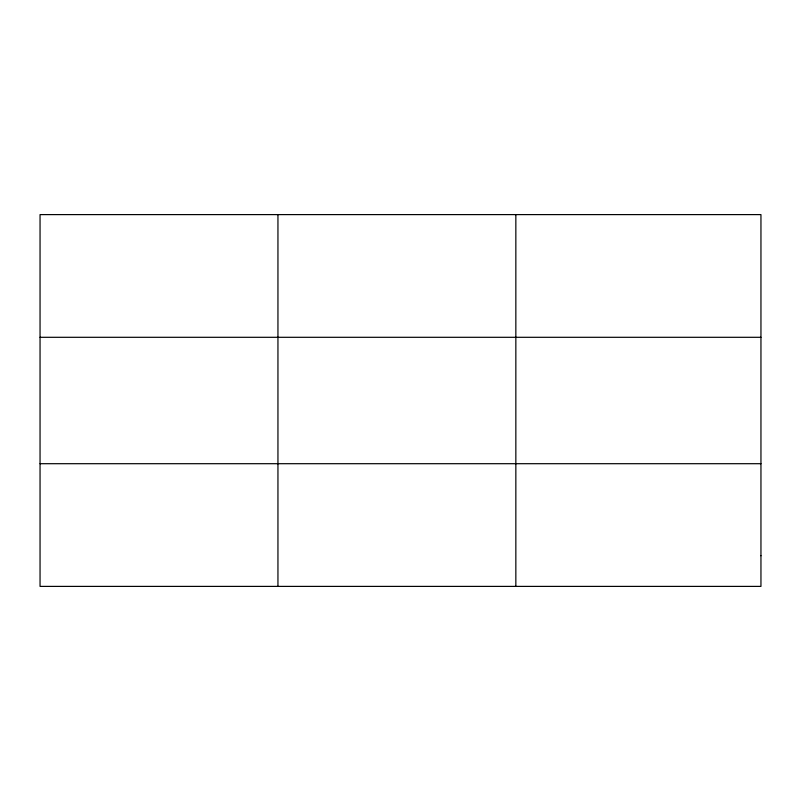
<?xml version="1.0" encoding="UTF-8"?>
<svg xmlns="http://www.w3.org/2000/svg" width="801" height="801" viewBox="0 0 801 801"><rect width="100%" height="100%" fill="white"/><g stroke="black" fill="none" stroke-linecap="round" stroke-linejoin="round"><path stroke-width="1.2" d="M277.947 586.392L277.947 214.608M515.844 586.392L515.844 214.608M40.05 337.301L760.95 337.301M40.05 463.699L760.95 463.699M760.95 555.724L760.95 586.392L40.05 586.392L40.05 214.608L760.95 214.608L760.95 555.724"/></g></svg>
